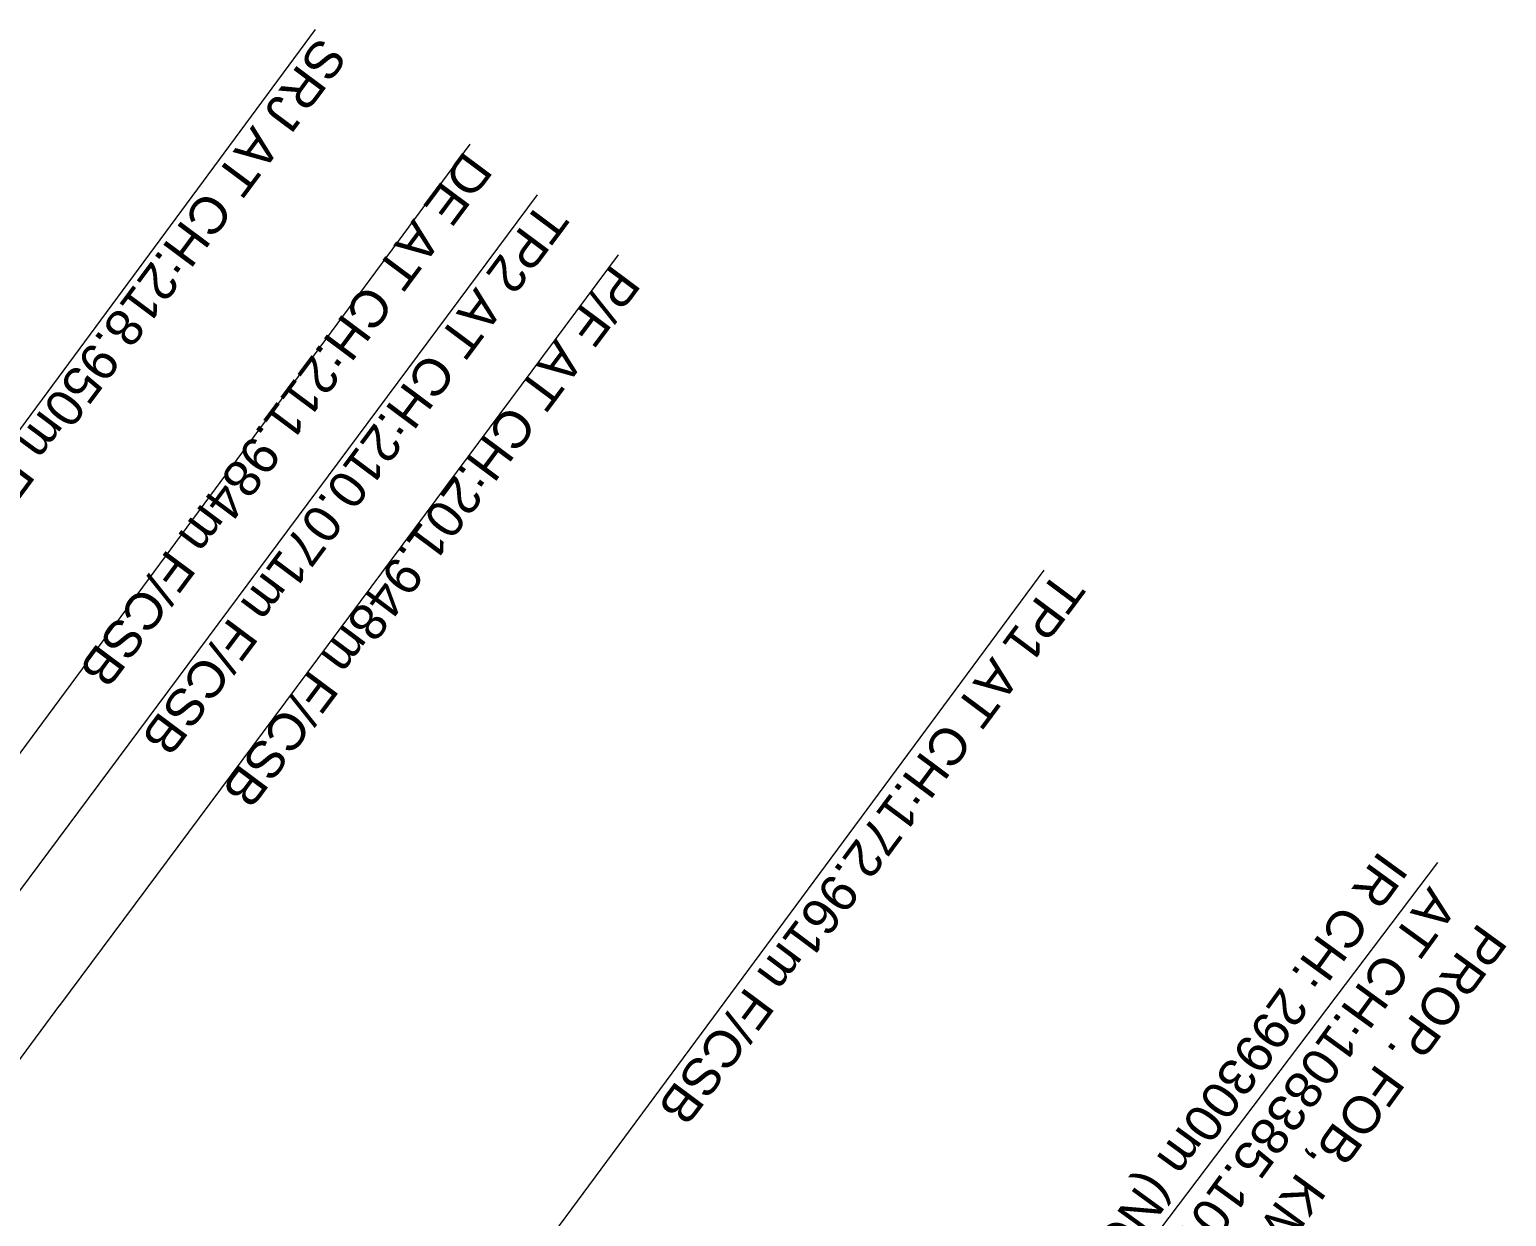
# Model space of a CAD drawing. Header units: metres. Extents: x 643874 to 646664, y 3378445 to 3380508.
# Drawn here: x 645387.6 to 645468, y 3379530.9 to 3379595.4 of the extents above; entities that cross this region are included whole.
import ezdxf

# ---------------------------------------------------------------- set-up
doc = ezdxf.new("R2010")
doc.units = ezdxf.units.M
doc.header["$MEASUREMENT"] = 0
doc.layers.add("SARAI BANJARA STN SRJ's", color=251, linetype='Continuous', lineweight=0)
doc.layers.add("SARAI BANJARA STN. SRJ's", color=10, linetype='Continuous')
doc.styles.add('Style-Arial', font='arial.ttf')

msp = doc.modelspace()

# ---------------------------------------------------------------- linework, layer by layer
at = {"layer": "SARAI BANJARA STN SRJ's", "color": 0, "lineweight": 20, "flags": 128}
for points in [[(645368.4863, 3379548.5201), (645403.1889, 3379595.4388)], [(645376.8917, 3379542.2837), (645411.5944, 3379589.2024)], [(645377.2691, 3379539.8336), (645379.8659, 3379543.3354), (645381.994, 3379541.757), (645384.8762, 3379545.6525), (645384.867, 3379545.64), (645415.2641, 3379586.4575)], [(645384.8373, 3379536.3875), (645389.2776, 3379542.3888), (645389.2684, 3379542.3763), (645419.6655, 3379583.1938)], [(645408.1152, 3379519.1303), (645442.8179, 3379566.0489)]]:
    msp.add_lwpolyline(points, dxfattribs=at)
at = {"layer": "SARAI BANJARA STN. SRJ's", "color": 5, "lineweight": 20, "flags": 128}
msp.add_lwpolyline([(645429.0208, 3379503.6318), (645464.2407, 3379550.1413)], dxfattribs=at)

# ---------------------------------------------------------------- texts
at = {"layer": "SARAI BANJARA STN SRJ's", "color": 0, "lineweight": 13, "char_height": 2, "width": 52.692121, "attachment_point": 4, "rotation": 233.301951, "line_spacing_factor": 0.648, "style": 'Style-Arial'}
for s, insert in [('\\A1;\\pxsm1;SRJ AT CH:218.950m F/CSB ({\\A0;1 IN 12)}', (645403.9563, 3379594.7118)), ('\\A1;\\pxsm1;DE AT CH:211.984m F/CSB', (645412.0947, 3379588.3325)), ('\\pxsm1;TP2 {\\A1;AT CH:210.071}m F/CSB', (645416.2279, 3379585.6214)), ('\\A1;\\pxsm1;P/F AT CH:201.948m F/CSB ', (645420.1464, 3379582.1518)), ('\\pxsm1;TP1 {\\A1;AT CH:172.961}m F/CSB', (645444.3198, 3379565.5269))]:
    msp.add_mtext(s, dxfattribs=dict(at, insert=insert))
at = {"layer": "SARAI BANJARA STN. SRJ's", "lineweight": 13, "insert": (645464.3564, 3379548.4967), "char_height": 2, "width": 46.372255, "attachment_point": 4, "rotation": 234, "line_spacing_factor": 0.648, "style": 'Style-Arial'}
msp.add_mtext('\\A1;\\pxsm1;{\\C5;PROP. FOB, KM 299/300 \\PAT \\A0;CH:108385.107m\\C256;\\P\\C0;IR CH: 299300m \\C5;(NOT IN SCOPE)}', dxfattribs=at)

doc.saveas('drawing.dxf')
